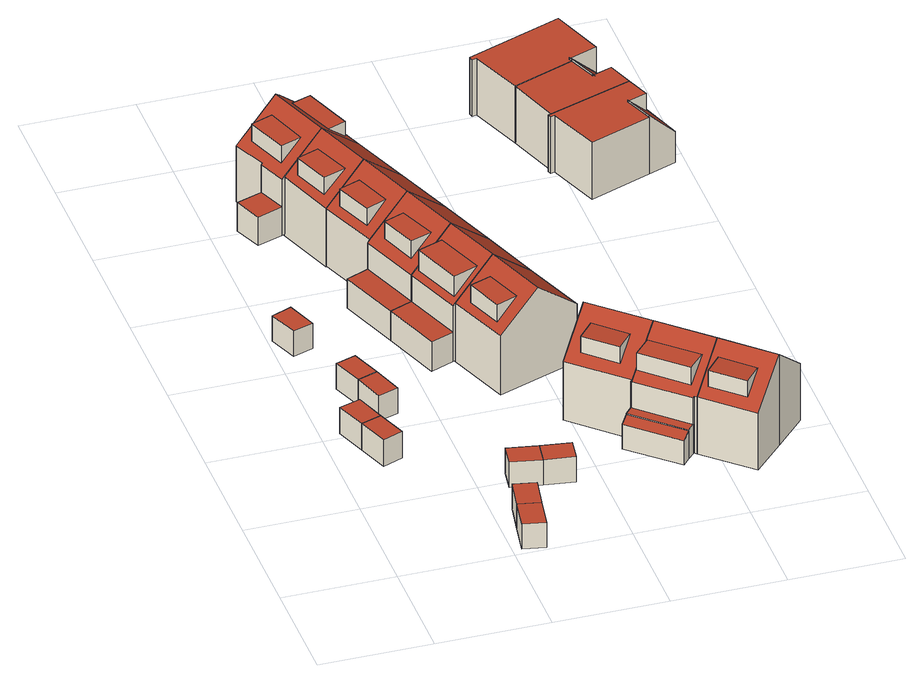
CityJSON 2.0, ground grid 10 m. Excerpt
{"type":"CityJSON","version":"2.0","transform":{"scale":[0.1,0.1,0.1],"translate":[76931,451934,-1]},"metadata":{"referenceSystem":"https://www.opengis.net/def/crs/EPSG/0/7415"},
"CityObjects":{
"building1":{"type":"Building","attributes":{"Volume":14.1,"Dakoppervlakte":5.58,"Muuroppervlakte":24.4,"Vloeroppervlakte":5.58,"hoogte_Z_max_in_m_NAP":2.27,"GEB_DOEL":"onbekend","dateOfConstruction":"1982-01-01","measuredHeight":2.53},"geometry":[{"type":"Solid","lod":"2","boundaries":[[[[0,1,2,3]],[[4,5,6,7]],[[0,3,7,6]],[[7,3,2,4]],[[1,5,4,2]],[[5,1,0,6]]]],"semantics":{"surfaces":[{"type":"GroundSurface"},{"type":"RoofSurface"},{"type":"WallSurface"}],"values":[[0,1,2,2,2,2]]}}]},
"building2":{"type":"Building","attributes":{"Volume":14.15,"Dakoppervlakte":5.58,"Muuroppervlakte":24.49,"Vloeroppervlakte":5.58,"hoogte_Z_max_in_m_NAP":2.27,"GEB_DOEL":"onbekend","dateOfConstruction":"1982-01-01","measuredHeight":2.54},"geometry":[{"type":"Solid","lod":"2","boundaries":[[[[0,3,8,9]],[[6,10,11,7]],[[0,9,10,6]],[[9,8,11,10]],[[3,7,11,8]],[[0,6,7,3]]]],"semantics":{"surfaces":[{"type":"GroundSurface"},{"type":"RoofSurface"},{"type":"WallSurface"}],"values":[[0,1,2,2,2,2]]}}]},
"building3":{"type":"Building","attributes":{"Volume":13.53,"Dakoppervlakte":5.43,"Muuroppervlakte":23.64,"Vloeroppervlakte":5.43,"hoogte_Z_max_in_m_NAP":2.27,"GEB_DOEL":"onbekend","dateOfConstruction":"1982-01-01","measuredHeight":2.49},"geometry":[{"type":"Solid","lod":"2","boundaries":[[[[12,13,14,15]],[[16,17,18,19]],[[12,15,17,16]],[[15,14,18,17]],[[13,19,18,14]],[[12,16,19,13]]]],"semantics":{"surfaces":[{"type":"GroundSurface"},{"type":"RoofSurface"},{"type":"WallSurface"}],"values":[[0,1,2,2,2,2]]}}]},
"building4":{"type":"Building","attributes":{"Volume":13.3,"Dakoppervlakte":5.45,"Muuroppervlakte":23.3,"Vloeroppervlakte":5.45,"hoogte_Z_max_in_m_NAP":2.27,"GEB_DOEL":"onbekend","dateOfConstruction":"1982-01-01","measuredHeight":2.44},"geometry":[{"type":"Solid","lod":"2","boundaries":[[[[20,21,22,23]],[[24,25,26,27]],[[27,26,23,22]],[[21,24,27,22]],[[20,25,24,21]],[[20,23,26,25]]]],"semantics":{"surfaces":[{"type":"GroundSurface"},{"type":"RoofSurface"},{"type":"WallSurface"}],"values":[[0,1,2,2,2,2]]}}]},
"building5":{"type":"Building","attributes":{"Volume":13.63,"Dakoppervlakte":5.45,"Muuroppervlakte":23.88,"Vloeroppervlakte":5.45,"hoogte_Z_max_in_m_NAP":2.27,"GEB_DOEL":"onbekend","dateOfConstruction":"1982-01-01","measuredHeight":2.5},"geometry":[{"type":"Solid","lod":"2","boundaries":[[[[23,22,28,29]],[[30,31,27,26]],[[23,29,30,26]],[[29,28,31,30]],[[31,28,22,27]],[[22,23,26,27]]]],"semantics":{"surfaces":[{"type":"GroundSurface"},{"type":"RoofSurface"},{"type":"WallSurface"}],"values":[[0,1,2,2,2,2]]}}]},
"building6":{"type":"Building","attributes":{"Volume":14.28,"Dakoppervlakte":5.65,"Muuroppervlakte":24.41,"Vloeroppervlakte":5.65,"hoogte_Z_max_in_m_NAP":2.19,"GEB_DOEL":"onbekend","dateOfConstruction":"1982-01-01","measuredHeight":2.53},"geometry":[{"type":"Solid","lod":"2","boundaries":[[[[32,33,34,35]],[[36,37,38,39]],[[36,34,33,37]],[[33,32,38,37]],[[38,32,35,39]],[[34,36,39,35]]]],"semantics":{"surfaces":[{"type":"GroundSurface"},{"type":"RoofSurface"},{"type":"WallSurface"}],"values":[[0,1,2,2,2,2]]}}]},
"building7":{"type":"Building","attributes":{"Volume":13.84,"Dakoppervlakte":5.65,"Muuroppervlakte":23.66,"Vloeroppervlakte":5.65,"hoogte_Z_max_in_m_NAP":2.19,"GEB_DOEL":"onbekend","dateOfConstruction":"1982-01-01","measuredHeight":2.45},"geometry":[{"type":"Solid","lod":"2","boundaries":[[[[34,40,41,35]],[[36,39,42,43]],[[34,35,39,36]],[[42,39,35,41]],[[40,43,42,41]],[[36,43,40,34]]]],"semantics":{"surfaces":[{"type":"GroundSurface"},{"type":"RoofSurface"},{"type":"WallSurface"}],"values":[[0,1,2,2,2,2]]}}]},
"building8":{"type":"Building","attributes":{"Volume":13.77,"Dakoppervlakte":5.59,"Muuroppervlakte":23.55,"Vloeroppervlakte":5.59,"hoogte_Z_max_in_m_NAP":2.19,"GEB_DOEL":"onbekend","dateOfConstruction":"1982-01-01","measuredHeight":2.46},"geometry":[{"type":"Solid","lod":"2","boundaries":[[[[44,45,46,47]],[[48,49,50,51]],[[44,51,50,45]],[[47,48,51,44]],[[46,49,48,47]],[[49,46,45,50]]]],"semantics":{"surfaces":[{"type":"GroundSurface"},{"type":"RoofSurface"},{"type":"WallSurface"}],"values":[[0,1,2,2,2,2]]}}]},
"building9":{"type":"Building","attributes":{"Volume":14.09,"Dakoppervlakte":5.58,"Muuroppervlakte":24.11,"Vloeroppervlakte":5.58,"hoogte_Z_max_in_m_NAP":2.19,"GEB_DOEL":"onbekend","dateOfConstruction":"1982-01-01","measuredHeight":2.52},"geometry":[{"type":"Solid","lod":"2","boundaries":[[[[45,44,52,53]],[[50,54,55,51]],[[50,45,53,54]],[[52,55,54,53]],[[44,51,55,52]],[[44,45,50,51]]]],"semantics":{"surfaces":[{"type":"GroundSurface"},{"type":"RoofSurface"},{"type":"WallSurface"}],"values":[[0,1,2,2,2,2]]}}]},
"building10":{"type":"Building","attributes":{"Volume":392,"Dakoppervlakte":52.45,"Muuroppervlakte":207.07,"Vloeroppervlakte":58.43,"hoogte_Z_max_in_m_NAP":8.73,"GEB_DOEL":"woonfunctie","dateOfConstruction":"1982-01-01","measuredHeight":8.95},"children":["building10-1","building10-2"],"geometry":[{"type":"Solid","lod":"2","boundaries":[[[[56,57,58,59,60,61,62,63,64,65,66,67,68,69,70,71,72]],[[73,74,75,76,77,78,79,80],[81,82,83,84]],[[85,76,75,86,87,88,89],[90,91,92,93]],[[94,95,96,97]],[[98,99,100,101]],[[88,87,65,64,99]],[[77,76,85,89,98,61,60,59,58]],[[77,58,57,78]],[[79,78,57,56]],[[74,73,94,69,68]],[[67,75,74,68]],[[97,70,69,94]],[[72,71,96,95]],[[87,86,66,65]],[[95,94,73,80]],[[99,64,63,100]],[[63,62,101,100]],[[61,98,101,62]],[[88,99,98,89]],[[96,71,70,97]],[[75,67,66,86]],[[56,72,95,80,79]],[[81,84,102,103]],[[102,84,83]],[[103,102,83,82]],[[103,82,81]],[[93,92,104,105]],[[104,92,91]],[[105,104,91,90]],[[105,90,93]]]],"semantics":{"surfaces":[{"type":"GroundSurface"},{"type":"RoofSurface"},{"type":"WallSurface"}],"values":[[0,1,1,1,1,2,2,2,2,2,2,2,2,2,2,2,2,2,2,2,2,2,1,2,2,2,1,2,2,2]]}}]},
"building10-1":{"type":"BuildingInstallation","attributes":{"relationToConstruction":"outside"},"parents":["building10"],"geometry":[{"type":"MultiSurface","lod":"2","boundaries":[[[81,84,102,103]],[[102,84,83]],[[103,102,83,82]],[[103,82,81]]],"semantics":{"surfaces":[{"type":"RoofSurface"},{"type":"WallSurface"}],"values":[0,1,1,1]}}]},
"building10-2":{"type":"BuildingInstallation","attributes":{"relationToConstruction":"outside"},"parents":["building10"],"geometry":[{"type":"MultiSurface","lod":"2","boundaries":[[[93,92,104,105]],[[104,92,91]],[[105,104,91,90]],[[105,90,93]]],"semantics":{"surfaces":[{"type":"RoofSurface"},{"type":"WallSurface"}],"values":[0,1,1,1]}}]},
"building11":{"type":"Building","attributes":{"Volume":373.83,"Dakoppervlakte":63.47,"Muuroppervlakte":191.02,"Vloeroppervlakte":58.35,"hoogte_Z_max_in_m_NAP":8.73,"GEB_DOEL":"woonfunctie","dateOfConstruction":"1982-01-01","measuredHeight":8.9},"children":["building11-1"],"geometry":[{"type":"Solid","lod":"2","boundaries":[[[[106,107,108,109,110,111,112,113,114]],[[115,116,117,118,119],[120,121,122,123]],[[115,119,124,125]],[[126,127,128,129]],[[118,126,111,110,109,124,119]],[[109,108,125,124]],[[115,125,108,107]],[[113,128,127,114]],[[113,112,129,128]],[[126,129,112,111]],[[117,127,126,118]],[[107,106,116,115]],[[117,116,106,114,127]],[[120,123,130,131]],[[130,123,122]],[[122,121,131,130]],[[121,120,131]]]],"semantics":{"surfaces":[{"type":"GroundSurface"},{"type":"RoofSurface"},{"type":"WallSurface"}],"values":[[0,1,1,1,2,2,2,2,2,2,2,2,2,1,2,2,2]]}}]},
"building11-1":{"type":"BuildingInstallation","attributes":{"relationToConstruction":"outside"},"parents":["building11"],"geometry":[{"type":"MultiSurface","lod":"2","boundaries":[[[120,123,130,131]],[[130,123,122]],[[122,121,131,130]],[[121,120,131]]],"semantics":{"surfaces":[{"type":"RoofSurface"},{"type":"WallSurface"}],"values":[0,1,1,1]}}]},
"building12":{"type":"Building","attributes":{"Volume":369.5,"Dakoppervlakte":55.76,"Muuroppervlakte":191.36,"Vloeroppervlakte":56.36,"hoogte_Z_max_in_m_NAP":8.73,"GEB_DOEL":"woonfunctie","dateOfConstruction":"1982-01-01","measuredHeight":8.98},"children":["building12-1"],"geometry":[{"type":"Solid","lod":"2","boundaries":[[[[132,133,112,111,110,109,134,135,136]],[[137,138,119,118,139],[140,141,142,143]],[[119,138,144,124]],[[129,145,146,126]],[[134,109,124,144]],[[110,111,126,118,119,124,109]],[[138,137,139,146,132,136,135]],[[112,129,126,111]],[[112,133,145,129]],[[145,133,132,146]],[[118,126,146,139]],[[135,134,144,138]],[[147,140,143,148]],[[148,143,142]],[[147,148,142,141]],[[141,140,147]]]],"semantics":{"surfaces":[{"type":"GroundSurface"},{"type":"RoofSurface"},{"type":"WallSurface"}],"values":[[0,1,1,1,2,2,2,2,2,2,2,2,1,2,2,2]]}}]},
"building12-1":{"type":"BuildingInstallation","attributes":{"relationToConstruction":"outside"},"parents":["building12"],"geometry":[{"type":"MultiSurface","lod":"2","boundaries":[[[147,140,143,148]],[[148,143,142]],[[147,148,142,141]],[[141,140,147]]],"semantics":{"surfaces":[{"type":"RoofSurface"},{"type":"WallSurface"}],"values":[0,1,1,1]}}]},
"building13":{"type":"Building","attributes":{"Volume":327.79,"Dakoppervlakte":47.68,"Muuroppervlakte":179.14,"Vloeroppervlakte":43.52,"hoogte_Z_max_in_m_NAP":8.73,"GEB_DOEL":"woonfunctie","dateOfConstruction":"1982-01-01","measuredHeight":9.03},"children":["building13-1"],"geometry":[{"type":"Solid","lod":"2","boundaries":[[[[149,150,151,152,153,154]],[[155,77,76,156]],[[76,85,157,156],[158,159,160,161]],[[155,150,149,77]],[[76,77,149,154]],[[153,152,157,85]],[[154,153,85,76]],[[155,156,157,152,151,150]],[[162,161,160,163]],[[163,160,159]],[[162,163,159,158]],[[158,161,162]]]],"semantics":{"surfaces":[{"type":"GroundSurface"},{"type":"RoofSurface"},{"type":"WallSurface"}],"values":[[0,1,1,2,2,2,2,2,1,2,2,2]]}}]},
"building13-1":{"type":"BuildingInstallation","attributes":{"relationToConstruction":"outside"},"parents":["building13"],"geometry":[{"type":"MultiSurface","lod":"2","boundaries":[[[162,161,160,163]],[[163,160,159]],[[162,163,159,158]],[[158,161,162]]],"semantics":{"surfaces":[{"type":"RoofSurface"},{"type":"WallSurface"}],"values":[0,1,1,1]}}]},
"building14":{"type":"Building","attributes":{"Volume":325.99,"Dakoppervlakte":48.52,"Muuroppervlakte":176.46,"Vloeroppervlakte":44.08,"hoogte_Z_max_in_m_NAP":8.73,"GEB_DOEL":"woonfunctie","dateOfConstruction":"1982-01-01","measuredHeight":8.9},"children":["building14-1"],"geometry":[{"type":"Solid","lod":"2","boundaries":[[[[106,164,165,166,108,107]],[[156,157,116,115],[167,168,169,170]],[[125,155,156,115]],[[157,164,106,116]],[[115,116,106,107]],[[108,166,155,125]],[[107,108,125,115]],[[157,156,155,166,165,164]],[[170,171,172,167]],[[171,170,169]],[[172,171,169,168]],[[172,168,167]]]],"semantics":{"surfaces":[{"type":"GroundSurface"},{"type":"RoofSurface"},{"type":"WallSurface"}],"values":[[0,1,1,2,2,2,2,2,1,2,2,2]]}}]},
"building14-1":{"type":"BuildingInstallation","attributes":{"relationToConstruction":"outside"},"parents":["building14"],"geometry":[{"type":"MultiSurface","lod":"2","boundaries":[[[170,171,172,167]],[[171,170,169]],[[172,171,169,168]],[[172,168,167]]],"semantics":{"surfaces":[{"type":"RoofSurface"},{"type":"WallSurface"}],"values":[0,1,1,1]}}]},
"building15":{"type":"Building","attributes":{"Volume":349.22,"Dakoppervlakte":51.45,"Muuroppervlakte":183.73,"Vloeroppervlakte":46.35,"hoogte_Z_max_in_m_NAP":8.73,"GEB_DOEL":"woonfunctie","dateOfConstruction":"1982-01-01","measuredHeight":9.05},"children":["building15-1"],"geometry":[{"type":"Solid","lod":"2","boundaries":[[[[173,174,175,176,177,178]],[[138,137,179,180],[181,182,183,184]],[[185,144,138,180]],[[174,173,144,185]],[[138,144,173,178]],[[177,176,179,137]],[[178,177,137,138]],[[185,180,179,176,175,174]],[[184,186,187,181]],[[186,183,182,187]],[[182,181,187]],[[186,184,183]]]],"semantics":{"surfaces":[{"type":"GroundSurface"},{"type":"RoofSurface"},{"type":"WallSurface"}],"values":[[0,1,1,2,2,2,2,2,1,2,2,2]]}}]},
"building15-1":{"type":"BuildingInstallation","attributes":{"relationToConstruction":"outside"},"parents":["building15"],"geometry":[{"type":"MultiSurface","lod":"2","boundaries":[[[184,186,187,181]],[[186,183,182,187]],[[182,181,187]],[[186,184,183]]],"semantics":{"surfaces":[{"type":"RoofSurface"},{"type":"WallSurface"}],"values":[0,1,1,1]}}]},
"building16":{"type":"Building","attributes":{"Volume":372.04,"Dakoppervlakte":55.44,"Muuroppervlakte":189.51,"Vloeroppervlakte":49.11,"hoogte_Z_max_in_m_NAP":8.77,"GEB_DOEL":"woonfunctie","dateOfConstruction":"1982-01-01","measuredHeight":9.14},"children":["building16-1"],"geometry":[{"type":"Solid","lod":"2","boundaries":[[[[188,189,190,191,192,193]],[[194,195,196,197],[198,199,200,201]],[[194,197,202,203]],[[196,195,191,190]],[[189,197,196,190]],[[188,193,203,202]],[[189,188,202,197]],[[203,193,192,191,195,194]],[[204,205,198,201]],[[199,205,204,200]],[[199,198,205]],[[204,201,200]]]],"semantics":{"surfaces":[{"type":"GroundSurface"},{"type":"RoofSurface"},{"type":"WallSurface"}],"values":[[0,1,1,2,2,2,2,2,1,2,2,2]]}}]},
"building16-1":{"type":"BuildingInstallation","attributes":{"relationToConstruction":"outside"},"parents":["building16"],"geometry":[{"type":"MultiSurface","lod":"2","boundaries":[[[204,205,198,201]],[[199,205,204,200]],[[199,198,205]],[[204,201,200]]],"semantics":{"surfaces":[{"type":"RoofSurface"},{"type":"WallSurface"}],"values":[0,1,1,1]}}]},
"building17":{"type":"Building","attributes":{"Volume":365.58,"Dakoppervlakte":57.06,"Muuroppervlakte":186.71,"Vloeroppervlakte":55.42,"hoogte_Z_max_in_m_NAP":8.77,"GEB_DOEL":"woonfunctie","dateOfConstruction":"1982-01-01","measuredHeight":8.95},"children":["building17-1"],"geometry":[{"type":"Solid","lod":"2","boundaries":[[[[206,207,208,209,210,211,212,213,214,215,216,217,218]],[[219,220,221,197,196,222,223],[224,225,226,227]],[[228,202,197,221]],[[229,230,231,232]],[[233,234,235,236]],[[216,215,202,228]],[[196,197,202,215,214,213]],[[213,212,236,222,196]],[[219,206,218,220]],[[220,218,217,221]],[[229,209,208,230]],[[210,232,231,211]],[[229,232,210,209]],[[233,236,212,211,231]],[[235,234,230,208,207]],[[234,233,231,230]],[[222,236,235,223]],[[217,216,228,221]],[[219,223,235,207,206]],[[227,237,238,224]],[[225,238,237,226]],[[225,224,238]],[[237,227,226]]]],"semantics":{"surfaces":[{"type":"GroundSurface"},{"type":"RoofSurface"},{"type":"WallSurface"}],"values":[[0,1,1,1,1,2,2,2,2,2,2,2,2,2,2,2,2,2,2,1,2,2,2]]}}]},
"building17-1":{"type":"BuildingInstallation","attributes":{"relationToConstruction":"outside"},"parents":["building17"],"geometry":[{"type":"MultiSurface","lod":"2","boundaries":[[[227,237,238,224]],[[225,238,237,226]],[[225,224,238]],[[237,227,226]]],"semantics":{"surfaces":[{"type":"RoofSurface"},{"type":"WallSurface"}],"values":[0,1,1,1]}}]},
"building18":{"type":"Building","attributes":{"Volume":325.5,"Dakoppervlakte":48.33,"Muuroppervlakte":178.21,"Vloeroppervlakte":43.59,"hoogte_Z_max_in_m_NAP":8.77,"GEB_DOEL":"woonfunctie","dateOfConstruction":"1982-01-01","measuredHeight":9.02},"children":["building18-1"],"geometry":[{"type":"Solid","lod":"2","boundaries":[[[[239,240,218,217,216,241]],[[242,243,228,221]],[[221,220,244,242],[245,246,247,248]],[[218,240,244,220]],[[239,242,244,240]],[[228,243,241,216]],[[239,241,243,242]],[[220,221,228,216,217,218]],[[249,250,245,248]],[[249,247,246,250]],[[246,245,250]],[[249,248,247]]]],"semantics":{"surfaces":[{"type":"GroundSurface"},{"type":"RoofSurface"},{"type":"WallSurface"}],"values":[[0,1,1,2,2,2,2,2,1,2,2,2]]}}]},
"building18-1":{"type":"BuildingInstallation","attributes":{"relationToConstruction":"outside"},"parents":["building18"],"geometry":[{"type":"MultiSurface","lod":"2","boundaries":[[[249,250,245,248]],[[249,247,246,250]],[[246,245,250]],[[249,248,247]]],"semantics":{"surfaces":[{"type":"RoofSurface"},{"type":"WallSurface"}],"values":[0,1,1,1]}}]},
"building19":{"type":"Building","attributes":{"Volume":264.13,"Dakoppervlakte":47.19,"Muuroppervlakte":162.57,"Vloeroppervlakte":46.88,"hoogte_Z_max_in_m_NAP":5.5,"GEB_DOEL":"woonfunctie","dateOfConstruction":"1982-01-01","measuredHeight":5.83},"geometry":[{"type":"Solid","lod":"2","boundaries":[[[[251,252,253,254,255,256,257,258]],[[259,260,261,262,263,264,265,266,267]],[[268,269,270,271,264]],[[260,259,252,251]],[[257,262,261,258]],[[266,265,271,255,254]],[[253,267,266,254]],[[259,267,253,252]],[[257,256,270,269,262]],[[271,270,256,255]],[[271,265,264]],[[263,268,264]],[[268,263,262,269]],[[251,258,261,260]]]],"semantics":{"surfaces":[{"type":"GroundSurface"},{"type":"RoofSurface"},{"type":"WallSurface"}],"values":[[0,1,1,2,2,2,2,2,2,2,2,2,2,2]]}}]},
"building20":{"type":"Building","attributes":{"Volume":229.27,"Dakoppervlakte":46.71,"Muuroppervlakte":145.78,"Vloeroppervlakte":42.9,"hoogte_Z_max_in_m_NAP":5.5,"GEB_DOEL":"woonfunctie","dateOfConstruction":"1982-01-01","measuredHeight":5.82},"geometry":[{"type":"Solid","lod":"2","boundaries":[[[[257,256,272,273,274,275,258]],[[276,277,278,279,280,262,261,281]],[[282,283,270,269,284,279,285]],[[258,261,262,257]],[[275,274,276,281]],[[282,277,276,274,273]],[[273,272,283,282]],[[283,272,256,270]],[[262,269,270,256,257]],[[285,279,278]],[[278,277,282,285]],[[280,279,284]],[[280,284,269,262]],[[261,258,275,281]]]],"semantics":{"surfaces":[{"type":"GroundSurface"},{"type":"RoofSurface"},{"type":"WallSurface"}],"values":[[0,1,1,2,2,2,2,2,2,2,2,2,2,2]]}}]},
"building21":{"type":"Building","attributes":{"Volume":238.03,"Dakoppervlakte":48.46,"Muuroppervlakte":147.69,"Vloeroppervlakte":44.53,"hoogte_Z_max_in_m_NAP":5.5,"GEB_DOEL":"woonfunctie","dateOfConstruction":"1982-01-01","measuredHeight":5.82},"geometry":[{"type":"Solid","lod":"2","boundaries":[[[[286,274,273,272,287,288,289,290]],[[291,277,276,292,293,294,295,296,297]],[[282,298,297,299,300,301,283]],[[277,282,273,274,276]],[[286,290,293,292]],[[293,290,289,294]],[[294,289,288,295]],[[300,295,288,287,301]],[[301,287,272,283]],[[282,283,272,273]],[[298,291,297]],[[291,298,282,277]],[[296,299,297]],[[299,296,295,300]],[[274,286,292,276]]]],"semantics":{"surfaces":[{"type":"GroundSurface"},{"type":"RoofSurface"},{"type":"WallSurface"}],"values":[[0,1,1,2,2,2,2,2,2,2,2,2,2,2,2]]}}]}
},
"vertices":[
[26,178,7],[16,205,7],[35,211,7],[44,184,7],[35,211,33],[16,205,33],[26,178,33],[44,184,33],
[54,157,7],[36,150,7],[36,150,33],[54,157,33],
[3,345,8],[21,352,8],[31,325,8],[13,319,8],[3,345,33],[13,319,33],[31,325,33],[21,352,33],
[32,265,8],[50,271,8],[60,244,8],[42,238,8],[50,271,33],[32,265,33],[42,238,33],[60,244,33],
[69,217,8],[51,211,8],[51,211,33],[69,217,33],
[127,1,7],[107,5,7],[112,33,7],[132,29,7],[112,33,32],[107,5,32],[127,1,32],[132,29,32],
[117,61,7],[137,57,7],[137,57,32],[117,61,32],
[154,106,7],[151,86,7],[124,91,7],[127,111,7],[127,111,32],[124,91,32],[151,86,32],[154,106,32],
[181,102,7],[178,82,7],[178,82,32],[181,102,32],
[95,564,8],[109,570,8],[130,513,8],[94,499,8],[58,486,8],[56,485,8],[33,477,8],[23,502,8],[46,510,8],[47,511,8],[35,542,8],[73,556,8],[77,558,8],[77,559,8],[71,575,8],[88,582,8],[95,565,8],[77,559,93],[77,558,93],[73,556,97],[94,499,97],[130,513,64],[109,570,64],[95,564,77],[95,565,77],[86,553,87],[103,559,73],[119,515,73],[103,509,87],[58,486,65],[35,542,63],[47,511,64],[46,510,63],[56,485,63],[59,498,70],[46,535,70],[65,542,87],[78,505,87],[77,559,34],[95,565,34],[88,582,31],[71,575,31],[56,485,36],[46,510,36],[23,502,36],[33,477,36],[119,515,87],[103,559,87],[46,535,87],[59,498,87],
[97,380,8],[133,393,8],[170,407,8],[190,353,8],[153,339,8],[115,325,8],[95,317,8],[75,371,8],[95,379,8],[133,393,97],[97,380,65],[95,379,63],[115,325,63],[153,339,97],[138,345,87],[119,338,70],[107,371,70],[125,378,87],[190,353,64],[170,407,64],[115,325,37],[95,379,37],[75,371,37],[95,317,37],[107,371,87],[119,338,87],
[134,273,8],[113,265,8],[209,300,8],[172,287,8],[136,274,8],[136,274,65],[172,287,97],[134,273,63],[159,288,87],[137,280,67],[121,324,67],[143,332,87],[209,300,64],[113,265,37],[134,273,37],[137,280,87],[121,324,87],
[130,513,7],[150,460,7],[113,447,7],[77,433,7],[58,486,7],[94,499,7],[150,460,64],[113,447,97],[77,433,65],[79,445,70],[67,478,70],[86,485,87],[99,452,87],[79,445,87],[67,478,87],
[77,433,8],[113,447,8],[150,460,8],[117,400,87],[99,393,70],[86,426,70],[105,433,87],[86,426,87],[99,393,87],
[209,300,7],[230,244,7],[193,231,7],[157,218,7],[136,274,7],[172,287,7],[157,218,65],[193,231,97],[177,238,87],[158,231,70],[146,264,70],[165,271,87],[230,244,64],[146,264,87],[158,231,87],
[295,185,6],[267,157,6],[240,128,6],[195,170,6],[221,199,6],[248,228,6],[221,199,98],[195,170,64],[240,128,64],[267,157,98],[248,158,88],[235,144,71],[209,168,71],[222,182,88],[295,185,64],[248,228,64],[209,168,87],[235,144,87],
[281,91,8],[280,90,8],[274,84,8],[268,77,8],[227,114,8],[233,121,8],[239,128,8],[240,128,8],[267,157,8],[295,185,8],[336,147,8],[309,118,8],[283,89,8],[281,91,64],[283,89,64],[309,118,98],[239,128,63],[280,90,63],[295,114,87],[281,99,70],[245,132,70],[259,147,87],[336,147,64],[268,77,32],[274,84,36],[233,121,36],[227,114,32],[233,121,37],[274,84,37],[280,90,37],[239,128,37],[245,132,87],[281,99,87],
[350,80,8],[323,52,8],[377,109,8],[350,80,98],[377,109,64],[323,52,64],[332,81,88],[319,67,71],[293,91,71],[306,105,88],[293,91,87],[319,67,87],
[258,601,7],[254,600,7],[253,604,7],[338,635,7],[355,587,7],[356,584,7],[330,574,7],[276,554,7],[254,600,63],[258,601,63],[276,554,63],[330,574,63],[329,577,63],[331,578,63],[355,587,63],[338,635,63],[253,604,63],[329,577,65],[330,574,65],[356,584,38],[355,587,38],
[374,536,7],[366,533,7],[289,507,7],[292,508,7],[289,507,63],[366,533,63],[358,556,63],[341,550,63],[340,549,63],[292,508,63],[366,533,46],[374,536,38],[340,549,65],[358,556,46],
[290,504,7],[391,488,7],[366,479,7],[311,459,7],[294,505,7],[374,512,63],[290,504,63],[294,505,63],[311,459,63],[366,479,63],[356,505,63],[357,506,63],[374,512,46],[356,505,65],[366,479,65],[391,488,38]
]}
